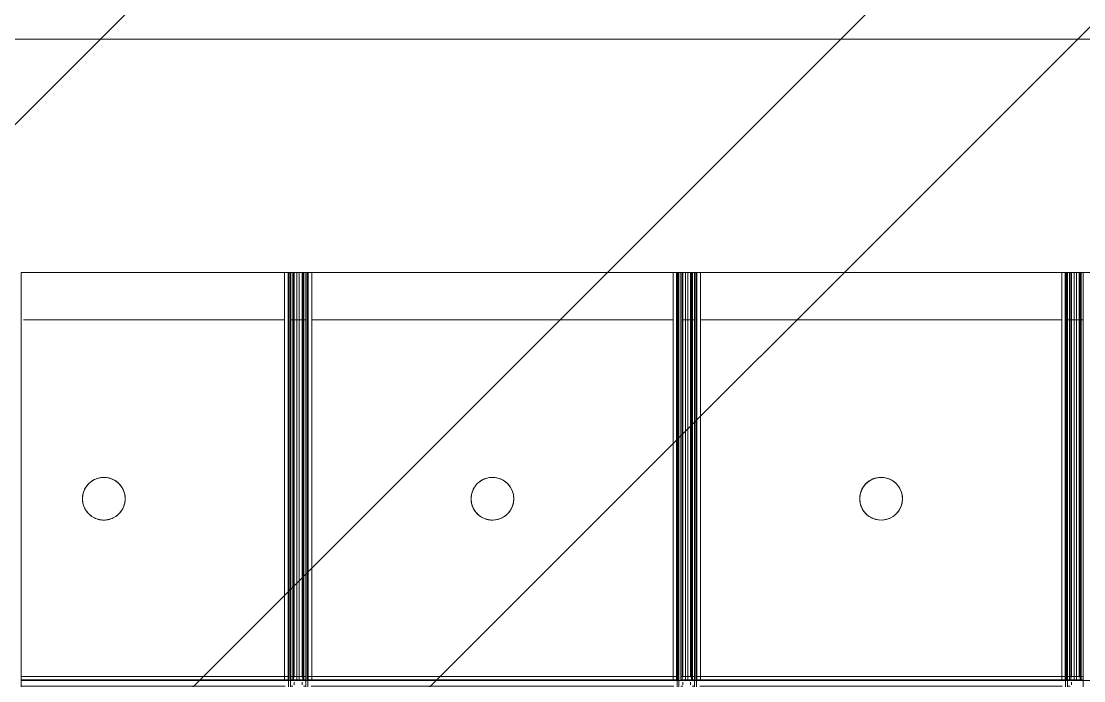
# Model space of a CAD drawing. Header units: millimetres. Extents: x -57519 to 497916, y -349472 to 446842.
# Drawn here: x 316190 to 318924, y 32681 to 34379 of the extents above; entities that cross this region are included whole.
import ezdxf

# ---------------------------------------------------------------- set-up
doc = ezdxf.new("R2010")
doc.units = ezdxf.units.MM
for name, color, linetype, lineweight in [('A-CLNG', 13, 'Continuous', 5), ('A-DETL-GENF', 92, 'Continuous', 5), ('A-FLOR', 192, 'Continuous', 5), ('A-FLOR-HRAL', 11, 'Continuous', 5), ('A-GLAZ-CURT', 52, 'Continuous', 20), ('E-LITE-EQPM', 33, 'Continuous', 5)]:
    doc.layers.add(name, color=color, linetype=linetype, lineweight=lineweight)

# ---------------------------------------------------------------- blocks, each defined once
blk = doc.blocks.new('DLN_Face Base lighting-01 - 110mm _R_-V137-SITE COVERAGE')
at = {"layer": 'E-LITE-EQPM'}
for start, end in [(0, 180), (90, 105), (75, 90), (135, 180), (105, 135), (60, 75), (30, 60), (15, 30), (180, 210), (180, 195), (195, 360), (0, 15), (345, 360), (330, 345), (210, 225), (225, 240), (240, 330)]:
    blk.add_arc((0, 0), 55, start, end, dxfattribs=at)
blk = doc.blocks.new('DLN_Face Base lighting-01 - 110mm _R_-V138-SITE COVERAGE')
at = {"layer": 'E-LITE-EQPM'}
for start, end in [(90, 180), (90, 120), (60, 90), (0, 90), (150, 180), (135, 150), (120, 135), (15, 60), (180, 210), (180, 360), (0, 15), (345, 360), (330, 345), (210, 240), (240, 255), (255, 270), (270, 285), (285, 300), (300, 330)]:
    blk.add_arc((0, 0), 55, start, end, dxfattribs=at)
blk = doc.blocks.new('DLN_Face Base lighting-01 - 110mm _R_-V140-SITE COVERAGE')
at = {"layer": 'E-LITE-EQPM'}
for start, end in [(60, 147.5119), (75, 105), (105, 180), (150, 180), (45, 75), (15, 60), (0, 45), (180, 210), (180, 225), (330, 360), (0, 15), (345, 360), (330, 345), (212.4881, 240), (225, 240), (240, 330), (240, 270), (270, 315), (315, 330)]:
    blk.add_arc((0, 0), 55, start, end, dxfattribs=at)
blk = doc.blocks.new('System Panel - C4 Expanded Metal Mesh-V366-SITE COVERAGE')
at = {"layer": 'A-GLAZ-CURT', "lineweight": 5}
for p, q in [((68129.3, 33732.5), (68129.3, 33707.5)), ((68129.3, 33707.5), (68129.3, 33732.5)), ((68129.3, 33707.5), (68129.3, 33632.5)), ((68129.3, 33632.5), (68129.3, 33707.5)), ((68129.3, 33632.5), (68129.3, 32691)), ((68129.3, 32691), (68129.3, 33632.5)), ((68129.3, 32677.5), (68129.3, 32671)), ((68129.3, 32671), (68129.3, 32677.5)), ((68105.8, 32667.5), (67426.8, 32667.5)), ((67426.8, 32667.5), (68105.8, 32667.5)), ((68125.8, 32667.5), (68119.3, 32667.5)), ((68119.3, 32667.5), (68125.8, 32667.5))]:
    blk.add_line(p, q, dxfattribs=at)
for start, end in [(0, 180), (0, 180), (180, 0), (180, 0)]:
    blk.add_arc((67639.3, 33150), 55, start, end, dxfattribs=at)
blk = doc.blocks.new('System Panel - C4 Expanded Metal Mesh-V368-SITE COVERAGE')
at = {"layer": 'A-GLAZ-CURT', "lineweight": 5}
for p, q in [((68149.3, 33707.5), (68149.3, 33732.5)), ((68149.3, 33732.5), (68149.3, 33707.5)), ((69129.3, 33732.5), (69129.3, 33707.5)), ((69129.3, 33707.5), (69129.3, 33732.5)), ((68149.3, 33632.5), (68149.3, 33707.5)), ((68149.3, 33707.5), (68149.3, 33632.5)), ((69129.3, 33707.5), (69129.3, 33632.5)), ((69129.3, 33632.5), (69129.3, 33707.5)), ((68149.3, 32691), (68149.3, 33632.5)), ((68149.3, 33632.5), (68149.3, 32691)), ((69129.3, 33632.5), (69129.3, 32691)), ((69129.3, 32691), (69129.3, 33632.5)), ((68149.3, 32671), (68149.3, 32677.5)), ((68149.3, 32677.5), (68149.3, 32671)), ((69129.3, 32677.5), (69129.3, 32671)), ((69129.3, 32671), (69129.3, 32677.5)), ((68159.3, 32667.5), (68152.8, 32667.5)), ((68152.8, 32667.5), (68159.3, 32667.5)), ((69105.8, 32667.5), (68172.8, 32667.5)), ((68172.8, 32667.5), (69105.8, 32667.5)), ((69129.3, 32667.5), (69123.8, 32667.5)), ((69123.8, 32667.5), (69129.3, 32667.5))]:
    blk.add_line(p, q, dxfattribs=at)
for start, end in [(0, 180), (60, 180), (0, 60), (180, 0), (180, 285), (285, 0)]:
    blk.add_arc((68639.3, 33150), 55, start, end, dxfattribs=at)
blk = doc.blocks.new('System Panel - C4 Expanded Metal Mesh-V370-SITE COVERAGE')
at = {"layer": 'A-GLAZ-CURT', "lineweight": 5}
for p, q in [((69149.3, 33707.5), (69149.3, 33732.5)), ((69149.3, 33732.5), (69149.3, 33707.5)), ((70129.3, 33732.5), (70129.3, 33707.5)), ((70129.3, 33707.5), (70129.3, 33732.5)), ((69149.3, 33632.5), (69149.3, 33707.5)), ((69149.3, 33707.5), (69149.3, 33632.5)), ((70129.3, 33707.5), (70129.3, 33632.5)), ((70129.3, 33632.5), (70129.3, 33707.5)), ((69149.3, 32691), (69149.3, 33632.5)), ((69149.3, 33632.5), (69149.3, 32691)), ((70129.3, 33632.5), (70129.3, 32691)), ((70129.3, 32691), (70129.3, 33632.5)), ((69149.3, 32671), (69149.3, 32677.5)), ((69149.3, 32677.5), (69149.3, 32671)), ((70129.3, 32677.5), (70129.3, 32671)), ((70129.3, 32671), (70129.3, 32677.5)), ((69159.3, 32667.5), (69152.8, 32667.5)), ((69152.8, 32667.5), (69159.3, 32667.5)), ((70105.8, 32667.5), (69172.8, 32667.5)), ((69172.8, 32667.5), (70105.8, 32667.5)), ((70125.8, 32667.5), (70119.3, 32667.5)), ((70119.3, 32667.5), (70125.8, 32667.5))]:
    blk.add_line(p, q, dxfattribs=at)
for start, end in [(0, 180), (0, 180), (180, 0), (180, 0)]:
    blk.add_arc((69639.3, 33150), 55, start, end, dxfattribs=at)
blk = doc.blocks.new('Ceilings 8 - Ceilings 8-14169185-SITE COVERAGE')
at = {"layer": 'A-CLNG'}
for p, q in [((68104.3, 33732.5), (68104.3, 32682.5)), ((68113.3, 33732.5), (68113.3, 32691)), ((68114.3, 32682.5), (68114.3, 33732.5)), ((68114.3, 31677.5), (68114.3, 33732.5)), ((68114.3, 32691), (68114.3, 33732.5)), ((68114.3, 32691), (68114.3, 33732.5)), ((68116.3, 32691), (68116.3, 33732.5)), ((68119.3, 32682.5), (68119.3, 33732.5)), ((68119.3, 32682.5), (68119.3, 33732.5)), ((68124.3, 33732.5), (68124.3, 33708)), ((68124.3, 32691), (68124.3, 33732.5)), ((68127.3, 32691), (68127.3, 33732.5)), ((68127.3, 32691), (68127.3, 33732.5)), ((68129.3, 32691), (68129.3, 33732.5)), ((68129.3, 32691), (68129.3, 33732.5)), ((68136.3, 32691), (68136.3, 33732.5)), ((68136.3, 32691), (68136.3, 33732.5)), ((68142.3, 32691), (68142.3, 33732.5)), ((68142.3, 32691), (68142.3, 33732.5)), ((68149.3, 32691), (68149.3, 33732.5)), ((68149.3, 32691), (68149.3, 33732.5)), ((68151.3, 33732.5), (68151.3, 32691)), ((68151.3, 32691), (68151.3, 33732.5)), ((68154.3, 32691), (68154.3, 33732.5)), ((68154.3, 33707.5), (68154.3, 33732.5)), ((68159.3, 33732.5), (68159.3, 32682.5)), ((68159.3, 32682.5), (68159.3, 33732.5)), ((68162.3, 32691), (68162.3, 33732.5)), ((68164.3, 31677.5), (68164.3, 33732.5)), ((68164.3, 32682.5), (68164.3, 33732.5)), ((68164.3, 32691), (68164.3, 33732.5)), ((68164.3, 32691), (68164.3, 33732.5)), ((68165.3, 32691), (68165.3, 33732.5)), ((68174.3, 32682.5), (68174.3, 33732.5)), ((69104.3, 33732.5), (69104.3, 32682.5)), ((69113.3, 33732.5), (69113.3, 32691)), ((69114.3, 32682.5), (69114.3, 33732.5)), ((69114.3, 31677.5), (69114.3, 33732.5)), ((69114.3, 32691), (69114.3, 33732.5)), ((69114.3, 32691), (69114.3, 33732.5)), ((69116.3, 32691), (69116.3, 33732.5)), ((69119.3, 32682.5), (69119.3, 33732.5)), ((69119.3, 32682.5), (69119.3, 33732.5)), ((69124.3, 33732.5), (69124.3, 33708)), ((69124.3, 32691), (69124.3, 33732.5)), ((69127.3, 32691), (69127.3, 33732.5)), ((69127.3, 32691), (69127.3, 33732.5)), ((69129.3, 32691), (69129.3, 33732.5)), ((69129.3, 32691), (69129.3, 33732.5)), ((69136.3, 32691), (69136.3, 33732.5)), ((69136.3, 32691), (69136.3, 33732.5)), ((69142.3, 32691), (69142.3, 33732.5)), ((69142.3, 32691), (69142.3, 33732.5)), ((69149.3, 32691), (69149.3, 33732.5)), ((69149.3, 32691), (69149.3, 33732.5)), ((69151.3, 33732.5), (69151.3, 32691)), ((69151.3, 32691), (69151.3, 33732.5)), ((69154.3, 32691), (69154.3, 33732.5)), ((69154.3, 33707.5), (69154.3, 33732.5)), ((69159.3, 33732.5), (69159.3, 32682.5)), ((69159.3, 32682.5), (69159.3, 33732.5)), ((69162.3, 32691), (69162.3, 33732.5)), ((69164.3, 31677.5), (69164.3, 33732.5)), ((69164.3, 32682.5), (69164.3, 33732.5)), ((69164.3, 32691), (69164.3, 33732.5)), ((69164.3, 32691), (69164.3, 33732.5)), ((69165.3, 32691), (69165.3, 33732.5)), ((69174.3, 32682.5), (69174.3, 33732.5)), ((70104.3, 33732.5), (70104.3, 32682.5)), ((70113.3, 33732.5), (70113.3, 32691)), ((70114.3, 32682.5), (70114.3, 33732.5)), ((70114.3, 31677.5), (70114.3, 33732.5)), ((70114.3, 32691), (70114.3, 33732.5)), ((70114.3, 32691), (70114.3, 33732.5)), ((70116.3, 32691), (70116.3, 33732.5)), ((70119.3, 32682.5), (70119.3, 33732.5)), ((70119.3, 32682.5), (70119.3, 33732.5)), ((70124.3, 33732.5), (70124.3, 33708)), ((70124.3, 32691), (70124.3, 33732.5)), ((70127.3, 32691), (70127.3, 33732.5)), ((70127.3, 32691), (70127.3, 33732.5)), ((70129.3, 32691), (70129.3, 33732.5)), ((70129.3, 32691), (70129.3, 33732.5)), ((70136.3, 32691), (70136.3, 33732.5)), ((70136.3, 32691), (70136.3, 33732.5)), ((70142.3, 32691), (70142.3, 33732.5)), ((70142.3, 32691), (70142.3, 33732.5)), ((70149.3, 32691), (70149.3, 33732.5)), ((70149.3, 32691), (70149.3, 33732.5)), ((70151.3, 33732.5), (70151.3, 32691)), ((70151.3, 32691), (70151.3, 33732.5)), ((70154.3, 32691), (70154.3, 33732.5)), ((70154.3, 32691), (70154.3, 33732.5)), ((70159.3, 33732.5), (70159.3, 32682.5)), ((70159.3, 32682.5), (70159.3, 33732.5)), ((68124.3, 33702.4), (68124.3, 33628.1)), ((68154.3, 33628.1), (68154.3, 33702.4)), ((69124.3, 33702.4), (69124.3, 33628.1)), ((69154.3, 33628.1), (69154.3, 33702.4)), ((70124.3, 33702.4), (70124.3, 33628.1)), ((68124.3, 33626.9), (68124.3, 32691)), ((68154.3, 32691), (68154.3, 33626.9)), ((69124.3, 33626.9), (69124.3, 32691)), ((69154.3, 32691), (69154.3, 33626.9)), ((70124.3, 33626.9), (70124.3, 32691)), ((68114.3, 32692.5), (67426.8, 32692.5)), ((68105.8, 32683.5), (67426.8, 32683.5)), ((75582.6, 32682.5), (67426.8, 32682.5)), ((68114.3, 32682.5), (67426.8, 32682.5)), ((68105.8, 32682.5), (67426.8, 32682.5)), ((68105.8, 32682.5), (67426.8, 32682.5)), ((68114.3, 32683.5), (68105.8, 32683.5)), ((68114.3, 32682.5), (68105.8, 32682.5)), ((68114.3, 32682.5), (68105.8, 32682.5)), ((68113.3, 32691), (68113.3, 32682.5)), ((68114.3, 32682.5), (68114.3, 32691)), ((68114.3, 32682.5), (68114.3, 32691)), ((68116.3, 32682.5), (68116.3, 32691)), ((68159.3, 32692.5), (68119.3, 32692.5)), ((68159.3, 32683.5), (68119.3, 32683.5)), ((68119.3, 32632.5), (68119.3, 32682.5)), ((68119.3, 32632.5), (68119.3, 32682.5)), ((68159.3, 32682.5), (68119.3, 32682.5)), ((68159.3, 32682.5), (68119.3, 32682.5)), ((68159.3, 32682.5), (68119.3, 32682.5)), ((68124.3, 32682.5), (68124.3, 32691)), ((68127.3, 32682.5), (68127.3, 32691)), ((68136.3, 32682.5), (68136.3, 32691)), ((68142.3, 32682.5), (68142.3, 32691)), ((68151.3, 32691), (68151.3, 32682.5)), ((68154.3, 32682.5), (68154.3, 32691)), ((68159.3, 32682.5), (68159.3, 32632.5)), ((68159.3, 32632.5), (68159.3, 32682.5)), ((68162.3, 32682.5), (68162.3, 32691)), ((69114.3, 32692.5), (68164.3, 32692.5)), ((68164.3, 32682.5), (68164.3, 32691)), ((68164.3, 32682.5), (68164.3, 32691)), ((68172.8, 32683.5), (68164.3, 32683.5)), ((69114.3, 32682.5), (68164.3, 32682.5)), ((68172.8, 32682.5), (68164.3, 32682.5)), ((68172.8, 32682.5), (68164.3, 32682.5)), ((68165.3, 32682.5), (68165.3, 32691)), ((69105.8, 32683.5), (68172.8, 32683.5)), ((69105.8, 32682.5), (68172.8, 32682.5)), ((69105.8, 32682.5), (68172.8, 32682.5)), ((69114.3, 32683.5), (69105.8, 32683.5)), ((69114.3, 32682.5), (69105.8, 32682.5)), ((69114.3, 32682.5), (69105.8, 32682.5)), ((69113.3, 32691), (69113.3, 32682.5)), ((69114.3, 32682.5), (69114.3, 32691)), ((69114.3, 32682.5), (69114.3, 32691)), ((69116.3, 32682.5), (69116.3, 32691)), ((69119.3, 32632.5), (69119.3, 32682.5)), ((69119.3, 32632.5), (69119.3, 32682.5)), ((69159.3, 32692.5), (69123.8, 32692.5)), ((69159.3, 32683.5), (69123.8, 32683.5)), ((69159.3, 32682.5), (69123.8, 32682.5)), ((69159.3, 32682.5), (69123.8, 32682.5)), ((69159.3, 32682.5), (69123.8, 32682.5)), ((69124.3, 32682.5), (69124.3, 32691)), ((69127.3, 32682.5), (69127.3, 32691)), ((69136.3, 32682.5), (69136.3, 32691)), ((69142.3, 32682.5), (69142.3, 32691)), ((69151.3, 32691), (69151.3, 32682.5)), ((69154.3, 32682.5), (69154.3, 32691)), ((69159.3, 32682.5), (69159.3, 32632.5)), ((69159.3, 32632.5), (69159.3, 32682.5)), ((69162.3, 32682.5), (69162.3, 32691)), ((70114.3, 32692.5), (69164.3, 32692.5)), ((69164.3, 32682.5), (69164.3, 32691)), ((69164.3, 32682.5), (69164.3, 32691)), ((69172.8, 32683.5), (69164.3, 32683.5)), ((70114.3, 32682.5), (69164.3, 32682.5)), ((69172.8, 32682.5), (69164.3, 32682.5)), ((69172.8, 32682.5), (69164.3, 32682.5)), ((69165.3, 32682.5), (69165.3, 32691)), ((70105.8, 32683.5), (69172.8, 32683.5)), ((70105.8, 32682.5), (69172.8, 32682.5)), ((70105.8, 32682.5), (69172.8, 32682.5)), ((70114.3, 32683.5), (70106.7, 32683.5)), ((70114.3, 32682.5), (70106.7, 32682.5)), ((70114.3, 32682.5), (70106.7, 32682.5)), ((70113.3, 32691), (70113.3, 32682.5)), ((70114.3, 32682.5), (70114.3, 32691)), ((70114.3, 32682.5), (70114.3, 32691)), ((70116.3, 32682.5), (70116.3, 32691)), ((70159.3, 32692.5), (70119.3, 32692.5)), ((70159.3, 32683.5), (70119.3, 32683.5)), ((70119.3, 32632.5), (70119.3, 32682.5)), ((70119.3, 32632.5), (70119.3, 32682.5)), ((70159.3, 32682.5), (70119.3, 32682.5)), ((70159.3, 32682.5), (70119.3, 32682.5)), ((70159.3, 32682.5), (70119.3, 32682.5)), ((70124.3, 32682.5), (70124.3, 32691)), ((70127.3, 32682.5), (70127.3, 32691)), ((70136.3, 32682.5), (70136.3, 32691)), ((70142.3, 32682.5), (70142.3, 32691)), ((70151.3, 32691), (70151.3, 32682.5)), ((70154.3, 32682.5), (70154.3, 32691)), ((70159.3, 32682.5), (70159.3, 32632.5)), ((70159.3, 32632.5), (70159.3, 32682.5))]:
    blk.add_line(p, q, dxfattribs=at)
blk = doc.blocks.new('Railings 7 - Railings 7-18739482-SITE COVERAGE')
at = {"layer": 'A-FLOR-HRAL'}
for p, q in [((67432.5, 33610.3), (68103.9, 33610.3)), ((68119.3, 33610.3), (68125.8, 33610.3)), ((68129.3, 33610.3), (68149.3, 33610.3)), ((68152.8, 33610.3), (68159.3, 33610.3)), ((68174.7, 33610.3), (69103.9, 33610.3)), ((69129.3, 33610.3), (69149.3, 33610.3)), ((69152.8, 33610.3), (69159.3, 33610.3)), ((69174.7, 33610.3), (70103.9, 33610.3)), ((70119.3, 33610.3), (70125.8, 33610.3)), ((70129.3, 33610.3), (70149.3, 33610.3)), ((70152.8, 33610.3), (70159.3, 33610.3))]:
    blk.add_line(p, q, dxfattribs=at)

msp = doc.modelspace()

# ---------------------------------------------------------------- hatches: boundary and pattern name
at = {"layer": 'A-DETL-GENF'}
h = msp.add_hatch(dxfattribs=at)
h.set_pattern_fill('FP_40', color=250, style=0, pattern_type=2)
h.set_pattern_definition([(45, (248763.4, 0), (-1257.236, 1257.236), []), (45, (248763.4, 1905), (-1257.236, 1257.236), [])])
h.paths.add_polyline_path([(325750.1, -8642.5), (328562.7, -8642.5), (328562.7, 4657.5), (341312.7, 4657.5), (341312.7, 30557.5), (342712.7, 30557.5), (342712.7, 48907.7), (339962.7, 48907.7), (339962.7, 52157.5), (338962.7, 52157.5), (338962.7, 53757.5), (297512.7, 53757.5), (297512.7, 52247.5), (286277.7, 52247.5), (286277.7, 34407.5), (285902.7, 34407.5), (285902.7, 7407.5), (286277.7, 7407.5), (286277.7, -2267.5), (315555.2, -2267.5), (315555.2, -8642.5), (321257.1, -8642.5)], flags=0)

# ---------------------------------------------------------------- linework, layer by layer
at = {"layer": 'A-FLOR'}
for p, q in [((333552.7, 34332.5), (312652.7, 34332.5)), ((316190.2, 33732.5), (324652.7, 33732.5)), ((316190.2, 33732.5), (316190.2, 31607.5))]:
    msp.add_line(p, q, dxfattribs=at)

# ---------------------------------------------------------------- block references
at = {"layer": 'A-CLNG'}
msp.add_blockref('Ceilings 8 - Ceilings 8-14169185-SITE COVERAGE', (248763.4, 0), dxfattribs=at)
at = {"layer": 'A-FLOR-HRAL'}
msp.add_blockref('Railings 7 - Railings 7-18739482-SITE COVERAGE', (248763.4, 0), dxfattribs=at)
at = {"layer": 'A-GLAZ-CURT', "lineweight": 5}
for name in ['System Panel - C4 Expanded Metal Mesh-V366-SITE COVERAGE', 'System Panel - C4 Expanded Metal Mesh-V368-SITE COVERAGE', 'System Panel - C4 Expanded Metal Mesh-V370-SITE COVERAGE']:
    msp.add_blockref(name, (248763.4, 0), dxfattribs=at)
at = {"layer": 'E-LITE-EQPM', "rotation": 180}
for name, p in [('DLN_Face Base lighting-01 - 110mm _R_-V137-SITE COVERAGE', (316402.7, 33150)), ('DLN_Face Base lighting-01 - 110mm _R_-V138-SITE COVERAGE', (317402.7, 33150)), ('DLN_Face Base lighting-01 - 110mm _R_-V140-SITE COVERAGE', (318402.7, 33150))]:
    msp.add_blockref(name, p, dxfattribs=at)

doc.saveas('drawing.dxf')
